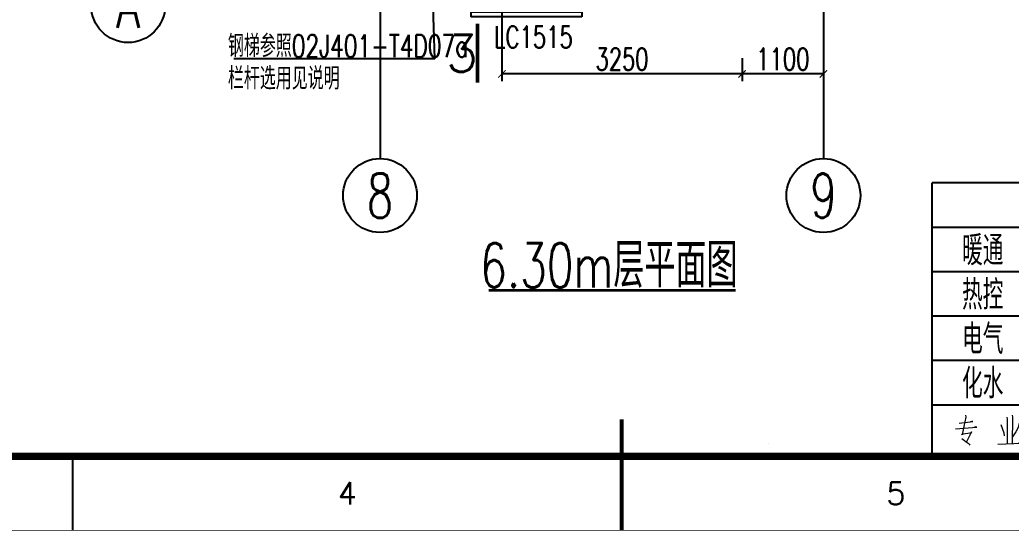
# Model space of a CAD drawing. Header units: millimetres. Extents: x 5779402 to 5838852, y 134142 to 176192.
# Drawn here: x 5800983 to 5814398, y 134142 to 141074 of the extents above; entities that cross this region are included whole.
import ezdxf
from ezdxf.enums import TextEntityAlignment as Align

# ---------------------------------------------------------------- set-up
doc = ezdxf.new("R2010")
doc.units = ezdxf.units.MM
doc.header["$LTSCALE"] = 1000
doc.layers.get('0').update_dxf_attribs({"color": 8})
doc.layers.get('DEFPOINTS').update_dxf_attribs({"color": 8})
for name, color, linetype in [('AXIS_NUM', 8, 'Continuous'), ('DIM', 8, 'Continuous'), ('HQ1', 8, 'Continuous'), ('Text', 8, 'Continuous'), ('THICK', 8, 'Continuous'), ('WINDOW', 8, 'Continuous'), ('WINDOW_TEXT', 8, 'Continuous')]:
    doc.layers.add(name, color=color, linetype=linetype)
doc.styles.add('_TCH_WINDOW', font='SIMPLEX', dxfattribs={"bigfont": 'GBCBIG'})
doc.styles.add('HZ', font='geditxt.shx', dxfattribs={"width": 0.7, "bigfont": 'hztxt1.shx'})
doc.styles.add('HZ1', font='geditxt.shx', dxfattribs={"width": 0.75, "bigfont": 'hztxt1.shx'})
doc.styles.get("Standard").update_dxf_attribs({"font": 'geditxt.shx', "width": 0.7, "bigfont": 'hztxt1.shx'})
doc.styles.add('TK', font='geditxt.shx', dxfattribs={"width": 0.7, "bigfont": 'hztxt1.shx'})
doc.styles.add('TSSD_Axis', font='geditxt.shx', dxfattribs={"width": 0.7, "bigfont": 'hztxt1.shx'})
doc.styles.add('TSSD_Label', font='geditxt.shx', dxfattribs={"width": 0.7, "bigfont": 'hztxt1.shx'})
doc.styles.add('TSSD_Rein', font='geditxt.shx', dxfattribs={"width": 0.7, "bigfont": 'hztxt1.shx'})
doc.dimstyles.new('TSSD_100_100$0', dxfattribs={"dimtxt": 300, "dimasz": 100, "dimexe": 100, "dimexo": 250, "dimgap": 50, "dimtad": 1, "dimdec": 0, "dimzin": 0, "dimdsep": 46, "dimtxsty": 'TSSD_Rein', "dimblk": 'ARCHTICK', "dimcen": 0, "dimclrt": 7, "dimadec": 0, "dimazin": 0, "dimtfac": 1, "dimtdec": 0, "dimtix": 1, "dimtmove": 2, "dimatfit": 3, "dimldrblk": '_TSDBK', "dimfxl": 0, "dimtvp": 0.7, "dimtolj": 1, "dimtzin": 0, "dimarcsym": 0})

# ---------------------------------------------------------------- blocks, each defined once
blk = doc.blocks.new('_ArchTick')
at = {"color": 0, "linetype": 'ByBlock', "const_width": 0.15}
blk.add_lwpolyline([(-0.5, -0.5), (0.5, 0.5)], dxfattribs=at)
blk = doc.blocks.new('*D78')
at = {"layer": 'DEFPOINTS', "color": 0, "transparency": 16777216}
for p in [(5810757, 140803), (5811857, 140803), (5810757, 140342)]:
    blk.add_point(p, dxfattribs=at)
at = {"layer": 'DIM', "color": 0, "lineweight": -2, "transparency": 16777216}
for p, q in [((5810757, 140553), (5810757, 140242)), ((5811857, 140553), (5811857, 140242)), ((5811857, 140342), (5810757, 140342))]:
    blk.add_line(p, q, dxfattribs=at)
at = {"layer": 'DIM', "color": 0, "lineweight": -2, "transparency": 16777216, "xscale": 100, "yscale": 100, "zscale": 100, "rotation": 180}
blk.add_blockref('_ArchTick', (5810757, 140342), dxfattribs=at)
at = {"layer": 'DIM', "color": 0, "lineweight": -2, "transparency": 16777216, "xscale": 100, "yscale": 100, "zscale": 100}
blk.add_blockref('_ArchTick', (5811857, 140342), dxfattribs=at)
at = {"layer": 'DIM', "color": 7, "transparency": 16777216, "insert": (5811307, 140542), "char_height": 300, "attachment_point": 5, "style": 'TSSD_Rein'}
blk.add_mtext('\\A1;1100', dxfattribs=at)
blk = doc.blocks.new('_TSDBK')
blk.add_line((-1, 0), (0, 0))
blk.add_lwpolyline([(-0.7, -0.7, 0.5, 0.5, 0), (0.7, 0.7, 0.5, 0.5, 0)], format="xyseb")
blk = doc.blocks.new('*D77')
at = {"layer": 'DEFPOINTS', "color": 0, "transparency": 16777216}
for p in [(5807507, 141614), (5810757, 140803), (5807507, 140342)]:
    blk.add_point(p, dxfattribs=at)
at = {"layer": 'DIM', "color": 0, "lineweight": -2, "transparency": 16777216}
for p, q in [((5807507, 141364), (5807507, 140242)), ((5810757, 140553), (5810757, 140242)), ((5810757, 140342), (5807507, 140342))]:
    blk.add_line(p, q, dxfattribs=at)
at = {"layer": 'DIM', "color": 0, "lineweight": -2, "transparency": 16777216, "xscale": 100, "yscale": 100, "zscale": 100, "rotation": 180}
blk.add_blockref('_ArchTick', (5807507, 140342), dxfattribs=at)
at = {"layer": 'DIM', "color": 0, "lineweight": -2, "transparency": 16777216, "xscale": 100, "yscale": 100, "zscale": 100}
blk.add_blockref('_ArchTick', (5810757, 140342), dxfattribs=at)
at = {"layer": 'DIM', "color": 7, "transparency": 16777216, "insert": (5809132, 140542), "char_height": 300, "attachment_point": 5, "style": 'TSSD_Rein'}
blk.add_mtext('\\A1;3250', dxfattribs=at)
blk = doc.blocks.new('ts_axno')
at = {"color": 0, "linetype": 'ByBlock', "lineweight": -2}
blk.add_circle((0, 0), 0.5, dxfattribs=at)
at = {"color": 0, "linetype": 'ByBlock', "lineweight": -2, "style": 'TSSD_Axis', "width": 0.7}
blk.add_attdef('A', text='', height=0.6, dxfattribs=at).set_placement((0, 0), align=Align.MIDDLE_CENTER)
blk = doc.blocks.new('$TCHSYS$WIN2D')
for p, q in [((-0.5, 0.5), (0.5, 0.5)), ((-0.5, 0.5), (-0.5, -0.5)), ((0.5, 0.5), (0.5, -0.5)), ((0.5, 0.1667), (-0.5, 0.1667)), ((0.5, -0.1667), (-0.5, -0.1667)), ((-0.5, -0.5), (0.5, -0.5))]:
    blk.add_line(p, q)
blk = doc.blocks.new('GEDI_WK_A2')
at = {"color": 3}
for p, q in [((222.75, 0), (222.75, 10)), ((297, 0), (297, 10))]:
    blk.add_line(p, q, dxfattribs=at)
for points, const_width in [([(0, 0), (594, 0), (594, 420), (0, 420)], 0.1), ([(25, 10), (584, 10), (584, 410), (25, 410)], 1)]:
    blk.add_lwpolyline(points, close=True, dxfattribs=dict(at, const_width=const_width))
at = {"color": 3, "const_width": 0.5}
blk.add_lwpolyline([(297, 0), (297, 15)], dxfattribs=at)
at = {"color": 3}
for s, p in [('4', (259.88, 5)), ('5', (334.12, 5))]:
    blk.add_text(s, height=3, dxfattribs=at).set_placement(p, align=Align.MIDDLE)
blk = doc.blocks.new('GEDI_HQ1_2012')
at = {"layer": 'HQ1', "color": 2}
for p, q in [((0, 37), (-65, 37)), ((-65, 0), (-65, 37)), ((-50, 0), (-50, 37)), ((-35, 0), (-35, 37)), ((-15, 0), (-15, 37)), ((0, 0), (0, 37)), ((-65, 31), (0, 31)), ((-65, 25), (0, 25)), ((-65, 19), (0, 19)), ((-65, 13), (0, 13)), ((-65, 7), (0, 7)), ((0, 0), (0, 7)), ((-65, 0), (0, 0))]:
    blk.add_line(p, q, dxfattribs=at)
at = {"layer": 'HQ1', "color": 7, "lineweight": 0}
for points in [[(-60.48, 5.59), (-60.45, 5.32), (-60.68, 4.06), (-60.94, 2.94), (-61, 3), (-59.61, 3.24), (-59.64, 3.34), (-60.33, 1.98)], [(-54.16, 5.56), (-54.1, 5.29), (-54.16, 1.74)], [(-46.04, 5.53), (-46.04, 5.36), (-46.48, 3), (-46.3, 2.9), (-46.1, 2.73), (-45.92, 2.59), (-45.78, 2.42), (-45.7, 2.25)], [(-44.71, 5.53), (-44.68, 5.32), (-44.74, 1.88)], [(-39.15, 5.7), (-39.18, 5.46), (-39.53, 4.91), (-39.73, 4.57), (-39.96, 4.26), (-40.25, 3.92), (-40.54, 3.69)], [(-28.5, 5.49), (-28.53, 5.26), (-28.76, 4.74), (-28.96, 4.33), (-29.2, 3.99)], [(-27.43, 5.49), (-27.4, 5.32), (-27.75, 4.37)], [(-21.66, 5.7), (-21.69, 5.46), (-22.04, 4.91), (-22.24, 4.57), (-22.47, 4.26), (-22.76, 3.92), (-23.05, 3.69)], [(-5.62, 5.49), (-5.56, 5.29), (-5.56, 2.73)], [(-4.8, 5.7), (-4.75, 5.49), (-4.83, 2.83)], [(-61.32, 4.51), (-59.5, 4.74), (-59.61, 4.74), (-59.81, 4.67)], [(-55.7, 4.3), (-55.3, 3.17), (-55.24, 2.8)], [(-54.89, 5.32), (-54.83, 5.02), (-54.83, 1.71)], [(-53.24, 4.44), (-53.3, 3.99), (-53.67, 3.34), (-54.13, 2.66)], [(-45.7, 4.4), (-45.7, 4.26), (-45.81, 3.69), (-45.9, 3.24), (-45.95, 2.94), (-46.07, 2.69), (-46.25, 2.39), (-46.42, 2.12), (-46.62, 1.84), (-46.85, 1.57)], [(-46.82, 3.96), (-45.72, 4.09)], [(-45.12, 4.88), (-45.12, 4.64), (-45.26, 3.99), (-45.4, 3.58), (-45.58, 3.21)], [(-45.17, 3.96), (-44.02, 4.06), (-44.1, 4.09), (-44.27, 4.06)], [(-39.56, 4.64), (-39.47, 4.61), (-38.17, 4.84), (-38.25, 4.91), (-38.49, 4.57), (-38.74, 4.2), (-39.01, 3.89), (-39.3, 3.58), (-39.62, 3.27), (-39.96, 2.97), (-40.34, 2.69), (-40.4, 2.66), (-40.63, 2.52), (-40.86, 2.36)], [(-39.88, 4.26), (-39.82, 4.23), (-39.5, 3.92), (-39.47, 3.75), (-39.59, 3.99)], [(-27.95, 4.37), (-27.98, 4.2), (-28.44, 3.58), (-28.47, 3.51), (-28.7, 3.21), (-29.11, 2.83), (-29.31, 2.66), (-29.51, 2.49)], [(-28.73, 4.81), (-27.89, 4.91)], [(-28.53, 4.78), (-28.33, 4.26)], [(-28.01, 4.13), (-26.85, 2.83), (-26.38, 2.83), (-26.85, 2.87), (-27.08, 3.11)], [(-27.6, 4.71), (-26.56, 4.88)], [(-27.28, 4.67), (-27.02, 4.13)], [(-22.07, 4.64), (-21.98, 4.61), (-20.68, 4.84), (-20.76, 4.91), (-20.99, 4.57), (-21.26, 4.2), (-21.52, 3.89), (-21.81, 3.58), (-22.12, 3.27), (-22.47, 2.97), (-22.85, 2.69), (-22.91, 2.66), (-23.14, 2.52), (-23.37, 2.36)], [(-22.39, 4.26), (-22.33, 4.23), (-22.01, 3.92), (-21.98, 3.75), (-22.1, 3.99)], [(-11.41, 5.19), (-11.35, 4.84), (-11.32, 4.09), (-11.29, 3.31), (-11.29, 3.21), (-11.29, 2.66), (-11.29, 1.94), (-11.29, 2.18), (-10.17, 2.39), (-9.93, 2.15), (-9.87, 2.46), (-9.87, 2.87), (-9.84, 3.65), (-9.82, 4.47), (-9.82, 5.15), (-9.79, 5.05), (-11.32, 4.81)], [(-6.08, 4.57), (-4.37, 4.78)], [(-5.53, 3.99), (-5.01, 4.09)], [(-4.14, 5.22), (-4.05, 4.84), (-4.05, 4.09), (-4.08, 3.27), (-4.14, 2.76), (-4.28, 2.22), (-4.46, 1.88), (-4.78, 1.37)], [(-4.05, 4.81), (-3.18, 4.98), (-3.27, 5.08), (-3.27, 4.03), (-3.27, 3.96), (-3.24, 2.42), (-3.27, 1.84), (-3.3, 1.5), (-3.33, 1.4), (-3.76, 1.84), (-3.36, 1.54)], [(-4.02, 3.96), (-3.53, 4.06)], [(-61.84, 3.75), (-58.95, 3.96), (-59.09, 3.99), (-59.26, 3.96)], [(-45.29, 3), (-44.07, 3.17), (-44.22, 3.17), (-44.36, 3.11)], [(-39.73, 3.04), (-39.67, 2.94), (-39.62, 2.08), (-39.59, 1.98), (-39.59, 1.37), (-39.62, 1.64), (-39.62, 1.74), (-38.19, 1.91), (-38.22, 1.91), (-38.37, 1.91), (-38.22, 3.17), (-38.17, 3.11), (-38.25, 3.07), (-39.64, 2.87)], [(-27.57, 3.27), (-28.5, 3.14)], [(-28.07, 2.94), (-27.95, 2.42), (-28.01, 2.15), (-28.01, 2.52)], [(-27.34, 2.9), (-27.34, 2.66), (-27.69, 1.71)], [(-22.24, 3.04), (-22.18, 2.94), (-22.12, 2.08), (-22.1, 1.98), (-22.1, 1.37), (-22.12, 1.64), (-22.12, 1.74), (-20.71, 1.91), (-20.74, 1.91), (-20.88, 1.91), (-20.74, 3.17), (-20.68, 3.11), (-20.76, 3.07), (-22.15, 2.87)], [(-11.29, 3.58), (-10.17, 3.79), (-10.28, 3.82), (-10.54, 3.69)], [(-6.17, 2.63), (-4.37, 2.9), (-4.46, 2.94), (-4.57, 2.83)], [(-5.5, 3.41), (-5.04, 3.51)], [(-4.08, 3.07), (-4.02, 3.07), (-3.56, 3.17)], [(-60.97, 2.42), (-60.62, 2.15), (-60.39, 1.98), (-60.13, 1.81), (-59.99, 1.67), (-59.9, 1.5)], [(-56.1, 1.64), (-52.83, 1.81), (-52.98, 1.84), (-53.3, 1.77)], [(-45.75, 1.81), (-43.72, 1.91), (-43.93, 1.94), (-44.27, 1.88)], [(-28.99, 1.61), (-26.79, 1.77), (-26.93, 1.77), (-27.25, 1.74)], [(-28.62, 2.66), (-28.47, 2.22), (-28.47, 2.01), (-28.5, 2.29)], [(-5.5, 2.42), (-5.53, 2.25), (-5.76, 1.91), (-5.97, 1.67), (-6.17, 1.5)], [(-5.04, 2.52), (-4.72, 2.12), (-4.72, 1.94), (-4.83, 2.25)]]:
    blk.add_lwpolyline(points, dxfattribs=at)
blk.add_text('223344', height=0.0001).set_placement((-22.1, 1.74))
blk = doc.blocks.new('GEDI_HQ2_2012')
blk.add_text('112233', height=0.0001).set_placement((-22.1, 1.74))
blk = doc.blocks.new('CEEC_TK_A2')
for name, p in [('GEDI_WK_A2', (0, 0)), ('GEDI_HQ1_2012', (404, 10)), ('GEDI_HQ2_2012', (339, 10))]:
    blk.add_blockref(name, p)
at = {"style": 'TK', "width": 0.85}
for tag, height, p in [('PROJECTNAME', 4.75, (529, 44)), ('PHASE', 4, (571, 44)), ('DRAWINGNAME', 4.75, (539, 31))]:
    blk.add_attdef(tag, text='', height=height, dxfattribs=at).set_placement(p, align=Align.MIDDLE_CENTER)
for tag, p, height in [('APPROVE', (416, 32.75), 3.5), ('DESIGN', (461, 32.75), 3.5), ('REVIEW1', (416, 25.75), 3.5), ('DRAW', (461, 25.75), 3.5), ('REVIEW2', (416, 18.75), 3.5), ('PROPORTION', (461, 18.75), 3.5), ('DRAWINGNUMBER', (511, 18.5), 4), ('CHECK', (416, 11.75), 3.5), ('DATE', (461, 11.75), 3.5), ('VERSION', (577, 11.75), 3.5)]:
    blk.add_attdef(tag, p, '', height=height, dxfattribs=at)

msp = doc.modelspace()

# ---------------------------------------------------------------- linework, layer by layer
for q in [(5806568.3, 141616), (5803879.9, 140547.4)]:
    msp.add_line((5806597.1, 140547.4), q)
at = {"layer": 'AXIS_NUM'}
for p, q in [((5805857.3, 141324.4), (5805857.3, 139196.5)), ((5811857.3, 141324.4), (5811857.3, 139196.5))]:
    msp.add_line(p, q, dxfattribs=at)
at = {"layer": 'Text', "color": 3, "linetype": 'ByBlock', "const_width": 36}
msp.add_lwpolyline([(5810670.8, 137414.9), (5807329.8, 137414.9)], dxfattribs=at)
at = {"layer": 'THICK'}
msp.add_lwpolyline([(5807177.7, 141021.9, 50, 50, 0), (5807177.7, 140221.9, 50, 50, 0)], format="xyseb", dxfattribs=at)

# ---------------------------------------------------------------- block references
at = {"layer": 'AXIS_NUM'}
ref = msp.add_blockref('ts_axno', (5802449, 141266.5), dxfattribs=dict(at, xscale=1000, yscale=1000, zscale=1000))
ref.add_attrib('B', 'A', dxfattribs={"height": 600, "style": 'TSSD_Axis', "width": 0.7}).set_placement((5802449, 141266.5), align=Align.MIDDLE_CENTER)
ref = msp.add_blockref('ts_axno', (5805857.3, 138696.5), dxfattribs=dict(at, xscale=1000, yscale=1000, zscale=1000))
ref.add_attrib('8', '8', dxfattribs={"height": 600, "style": 'TSSD_Axis', "width": 0.7}).set_placement((5805857.3, 138696.5), align=Align.MIDDLE_CENTER)
ref = msp.add_blockref('ts_axno', (5811857.3, 138696.5), dxfattribs=dict(at, xscale=1000, yscale=1000, zscale=1000))
ref.add_attrib('9', '9', dxfattribs={"height": 600, "style": 'TSSD_Axis', "width": 0.7}).set_placement((5811857.3, 138696.5), align=Align.MIDDLE_CENTER)
at = {"layer": 'DIM', "xscale": 100, "yscale": 100, "zscale": 100}
msp.add_blockref('CEEC_TK_A2', (5779427.4, 134166.9), dxfattribs=at)
at = {"layer": 'WINDOW'}
ref = msp.add_blockref('$TCHSYS$WIN2D', (5807837.3, 141216.5), dxfattribs=dict(at, xscale=-1500, yscale=200, zscale=-1500))
ref.add_attrib('A', 'LC1515', (5807402.3, 140692.7), dxfattribs={"layer": 'WINDOW_TEXT', "height": 297.5, "style": '_TCH_WINDOW', "width": 0.705882})

# ---------------------------------------------------------------- texts
at = {"layer": 'DIM', "color": 7, "style": 'HZ1', "width": 0.72}
for s, p in [('钢梯参照02J401-T4D07a', (5803799.2, 140569.9)), ('栏杆选用见说明', (5803799.2, 140130.9))]:
    msp.add_text(s, height=300, dxfattribs=at).set_placement(p)
at = {"layer": 'Text', "width": 0.7}
for s, height, style, p in [('暖通', 400, 'HZ', (5814013.3, 137752.6)), ('6.30m层平面图', 600, 'TSSD_Rein', (5808954.7, 137452.5)), ('热控', 400, 'HZ', (5814013.3, 137152.6)), ('电气', 400, 'HZ', (5814013.3, 136552.6)), ('化水', 400, 'HZ', (5814013.3, 135952.6))]:
    msp.add_text(s, height=height, dxfattribs=dict(at, style=style)).set_placement(p, align=Align.CENTER)
at = {"layer": 'THICK', "style": 'TSSD_Label'}
msp.add_text('3', height=500, dxfattribs=at).set_placement((5806752.7, 140371.9))

# ---------------------------------------------------------------- dimensions: what is measured, and where the dimension line sits
at = {"layer": 'DIM'}
for base, p1, p2, picture, middle in [((5807507.3, 140341.9), (5810757.3, 140802.9), (5807507.3, 141613.8), '*D77', (5809132.3, 140541.9)), ((5810757.3, 140341.9), (5811857.3, 140802.9), (5810757.3, 140802.9), '*D78', (5811307.3, 140541.9))]:
    dim = msp.add_linear_dim(base=base, p1=p1, p2=p2, dimstyle='TSSD_100_100$0', dxfattribs=at)
    dim.commit()
    dim.dimension.update_dxf_attribs({"geometry": picture, "text_midpoint": middle})

doc.saveas('drawing.dxf')
